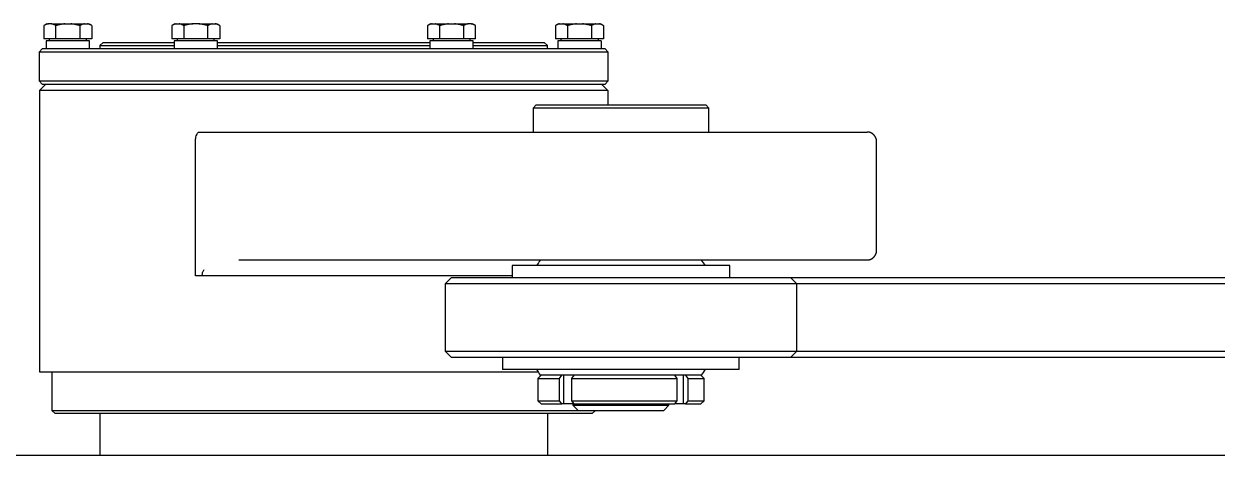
# Model space of a CAD drawing. Extents: x 53504 to 217282, y 25397 to 142583.
# Drawn here: x 140477.5 to 140850.7, y 133295.9 to 133430.7 of the extents above; entities that cross this region are included whole.
import ezdxf

# ---------------------------------------------------------------- set-up
doc = ezdxf.new("R2010")
doc.units = 0
doc.header["$LTSCALE"] = 250
doc.layers.get('0').update_dxf_attribs({"linetype": 'CONTINUOUS'})
doc.layers.add('A0CO1', color=1, linetype='CONTINUOUS')

# ---------------------------------------------------------------- blocks, each defined once
blk = doc.blocks.new('ROR')
at = {"color": 0, "linetype": 'ByBlock'}
for p, q in [((-590.56505, 1884.8), (-591.50566, 1884.257)), ((-590.56505, 1884.8), (-590.08998, 1884.8)), ((-589.16845, 1884.8), (-590.08998, 1884.8)), ((-589.16845, 1884.8), (-584.92156, 1884.8)), ((-584.92156, 1884.8), (-583.07853, 1884.8)), ((-583.07853, 1884.8), (-578.83164, 1884.8)), ((-578.83164, 1884.8), (-577.91012, 1884.8)), ((-577.91012, 1884.8), (-577.43505, 1884.8)), ((-576.49391, 1884.2567), (-577.43505, 1884.8)), ((-550.56505, 1884.8), (-551.50553, 1884.2571)), ((-550.56505, 1884.8), (-550.08999, 1884.8)), ((-550.08999, 1884.8), (-549.16843, 1884.8)), ((-549.16843, 1884.8), (-544.92158, 1884.8)), ((-543.07852, 1884.8), (-544.92158, 1884.8)), ((-543.07852, 1884.8), (-538.83164, 1884.8)), ((-538.83164, 1884.8), (-537.91012, 1884.8)), ((-537.91012, 1884.8), (-537.43505, 1884.8)), ((-536.4946, 1884.2571), (-537.43505, 1884.8)), ((-470.565, 1884.8), (-471.5061, 1884.2567)), ((-470.565, 1884.8), (-470.09, 1884.8)), ((-470.09, 1884.8), (-469.1684, 1884.8)), ((-469.1684, 1884.8), (-464.9216, 1884.8)), ((-464.9216, 1884.8), (-463.0785, 1884.8)), ((-463.0785, 1884.8), (-458.8316, 1884.8)), ((-457.9101, 1884.8), (-458.8316, 1884.8)), ((-457.9101, 1884.8), (-457.435, 1884.8)), ((-456.4943, 1884.2569), (-457.435, 1884.8)), ((-430.565, 1884.8), (-431.5059, 1884.2568)), ((-430.565, 1884.8), (-430.09, 1884.8)), ((-430.09, 1884.8), (-429.1684, 1884.8)), ((-429.1684, 1884.8), (-424.9216, 1884.8)), ((-424.9216, 1884.8), (-423.0785, 1884.8)), ((-423.0785, 1884.8), (-418.8317, 1884.8)), ((-418.8317, 1884.8), (-417.9101, 1884.8)), ((-417.9101, 1884.8), (-417.435, 1884.8)), ((-416.4942, 1884.2568), (-417.435, 1884.8)), ((-591.5056, 1884.257), (-591.5056, 1880.1)), ((-587.75282, 1880.1), (-587.75282, 1884.257)), ((-580.24727, 1884.257), (-580.24727, 1880.1)), ((-576.49449, 1884.257), (-576.49449, 1880.1)), ((-551.5056, 1884.257), (-551.5056, 1880.1)), ((-547.75282, 1884.257), (-547.75282, 1880.1)), ((-540.24727, 1880.1), (-540.24727, 1884.257)), ((-536.49449, 1884.257), (-536.49449, 1880.1)), ((-471.5056, 1884.257), (-471.5056, 1880.1)), ((-467.7528, 1884.257), (-467.7528, 1880.1)), ((-460.2473, 1884.257), (-460.2473, 1880.1)), ((-456.4945, 1880.1), (-456.4945, 1884.257)), ((-431.5056, 1884.257), (-431.5056, 1880.1)), ((-427.7528, 1884.257), (-427.7528, 1880.1)), ((-420.2473, 1884.257), (-420.2473, 1880.1)), ((-416.4945, 1884.257), (-416.4945, 1880.1)), ((-587.75282, 1880.1), (-591.5056, 1880.1)), ((-590.75005, 1879.5), (-590.75005, 1877)), ((-577.25005, 1879.5), (-590.75005, 1879.5)), ((-589.80005, 1880.1), (-589.80005, 1879.5)), ((-580.24727, 1880.1), (-587.75282, 1880.1)), ((-576.49449, 1880.1), (-580.24727, 1880.1)), ((-578.20005, 1879.5), (-578.20005, 1880.1)), ((-577.25005, 1877), (-577.25005, 1879.5)), ((-573.00005, 1879), (-574.00005, 1878)), ((-574.00005, 1878.0001), (-574.00005, 1877)), ((-574.00005, 1878), (-550.75005, 1878)), ((-573.00005, 1879), (-550.75005, 1879)), ((-547.75282, 1880.1), (-551.5056, 1880.1)), ((-550.75005, 1879.5), (-550.75005, 1877)), ((-547.37504, 1879.5), (-550.75005, 1879.5)), ((-549.80005, 1880.1), (-549.80005, 1879.5)), ((-540.24727, 1880.1), (-547.75282, 1880.1)), ((-537.25005, 1879.5), (-547.37504, 1879.5)), ((-536.49449, 1880.1), (-540.24727, 1880.1)), ((-538.20005, 1879.5), (-538.20005, 1880.1)), ((-537.25005, 1877), (-537.25005, 1879.5)), ((-537.25005, 1879), (-470.7495, 1879)), ((-537.25005, 1878), (-470.75, 1878)), ((-467.7528, 1880.1), (-471.5056, 1880.1)), ((-470.75, 1879.5), (-470.75, 1877)), ((-460.625, 1879.5), (-470.75, 1879.5)), ((-469.8, 1880.1), (-469.8, 1879.5)), ((-460.2473, 1880.1), (-467.7528, 1880.1)), ((-457.25, 1879.5), (-460.625, 1879.5)), ((-456.4945, 1880.1), (-460.2473, 1880.1)), ((-458.2, 1879.5), (-458.2, 1880.1)), ((-457.25, 1877), (-457.25, 1879.5)), ((-457.25, 1879), (-435, 1879)), ((-457.25, 1878), (-434, 1878)), ((-435, 1879), (-434, 1878)), ((-434, 1877), (-434, 1878.0001)), ((-427.7528, 1880.1), (-431.5056, 1880.1)), ((-430.75, 1879.5), (-430.75, 1877)), ((-417.25, 1879.5), (-430.75, 1879.5)), ((-429.8, 1880.1), (-429.8, 1879.5)), ((-420.2473, 1880.1), (-427.7528, 1880.1)), ((-416.4945, 1880.1), (-420.2473, 1880.1)), ((-418.2, 1880.1), (-418.2, 1879.5)), ((-417.25, 1879.5), (-417.25, 1877)), ((-592.00005, 1877), (-593.00005, 1876)), ((-593.00005, 1876.0004), (-593.00005, 1866.9999)), ((-415, 1876), (-593.00005, 1876)), ((-416, 1877), (-592.00005, 1877)), ((-415, 1876), (-416, 1877)), ((-415, 1866.9999), (-415, 1876.0004)), ((-593.00005, 1867), (-592.00005, 1866)), ((-593.00005, 1867), (-415, 1867)), ((-590.90005, 1866), (-592.90005, 1864)), ((-592.00005, 1866), (-416, 1866)), ((-415.1, 1864), (-417.1, 1866)), ((-415, 1867), (-416, 1866)), ((-592.90005, 1864.0005), (-592.90005, 1776)), ((-415.1, 1864), (-592.90005, 1864)), ((-415.1, 1864.0005), (-415.1, 1859.5)), ((-437.5227, 1859.5), (-438.5227, 1858.5)), ((-438.5227, 1858.5004), (-438.5227, 1850.9996)), ((-383.5228, 1858.5), (-438.5227, 1858.5)), ((-437.5227, 1859.5), (-384.5228, 1859.5)), ((-383.5228, 1858.5), (-384.5228, 1859.5)), ((-383.5228, 1850.9996), (-383.5228, 1858.5004)), ((-544.09568, 1806), (-544.09568, 1848)), ((-542.85525, 1851), (-446.9759, 1851)), ((-446.9759, 1851), (-367.4608, 1851)), ((-367.4608, 1851), (-334.0655, 1851)), ((-331.0655, 1814), (-331.0655, 1848.0002)), ((-530.5171, 1811), (-446.9759, 1811)), ((-446.9759, 1811), (-367.4608, 1811)), ((-367.4608, 1811), (-334.0655, 1811)), ((-541.95553, 1806), (-541.95553, 1806.3344)), ((-445.0227, 1809.25), (-445.0227, 1805.5)), ((-433.7732, 1809.25), (-445.0227, 1809.25)), ((-377.0227, 1809.25), (-433.7732, 1809.25)), ((-377.0227, 1805.5005), (-377.0227, 1809.25)), ((-541.95553, 1806), (-544.09568, 1806)), ((-445.0231, 1806), (-541.95553, 1806)), ((-464.0227, 1805.5), (-466.0227, 1803.5)), ((-466.0227, 1803.5001), (-466.0227, 1782.4998)), ((-356.0227, 1803.5), (-466.0227, 1803.5)), ((-464.0227, 1805.5), (-358.0227, 1805.5)), ((-358.0227, 1805.5), (-342.3669, 1805.5)), ((-356.0227, 1803.5), (-358.0227, 1805.5)), ((-356.0227, 1782.4998), (-356.0227, 1803.5001)), ((-340.8806, 1803.5), (-356.0223, 1803.5)), ((-342.3669, 1805.5), (-187.9497, 1805.5)), ((-186.4634, 1803.5), (-340.8806, 1803.5)), ((-466.0227, 1782.5), (-356.0227, 1782.5)), ((-466.0227, 1782.5), (-464.0227, 1780.5)), ((-358.0227, 1780.5), (-464.0227, 1780.5)), ((-448.0227, 1780.5), (-448.0227, 1776.75)), ((-374.0227, 1776.75), (-374.0227, 1780.5)), ((-358.0227, 1780.5), (-356.0227, 1782.5)), ((-342.3669, 1780.5), (-358.0227, 1780.5)), ((-356.0223, 1782.5), (-340.8806, 1782.5)), ((-187.9497, 1780.5), (-342.3669, 1780.5)), ((-340.8806, 1782.5), (-186.4634, 1782.5)), ((-435.7806, 1776.75), (-448.0227, 1776.75)), ((-374.0227, 1776.75), (-435.7806, 1776.75)), ((-592.90005, 1776), (-436.9457, 1776)), ((-589.00005, 1776.0005), (-589.00005, 1763.9995)), ((-436.0227, 1775), (-437.0227, 1774)), ((-437.0227, 1774), (-437.0227, 1767)), ((-437.0227, 1774), (-430.1974, 1774)), ((-427.9108, 1775), (-436.2616, 1775)), ((-430.1974, 1774), (-429.525, 1775)), ((-430.1974, 1767), (-430.1974, 1774)), ((-428.9397, 1766), (-428.9397, 1775)), ((-385.7839, 1775), (-427.9108, 1775)), ((-425.8093, 1775), (-426.4817, 1774)), ((-426.4817, 1774), (-426.4817, 1767)), ((-426.4817, 1774), (-393.4633, 1774)), ((-393.4633, 1774), (-394.2101, 1775)), ((-393.4633, 1767), (-393.4633, 1774)), ((-391.5144, 1775), (-391.5144, 1766)), ((-390.8644, 1775), (-390.1177, 1774)), ((-390.1177, 1774), (-390.1177, 1767)), ((-390.1171, 1774), (-385.0227, 1774)), ((-385.0227, 1774), (-386.0227, 1775)), ((-385.0227, 1767), (-385.0227, 1774)), ((-437.0227, 1767), (-436.0227, 1766)), ((-437.0227, 1767), (-430.1974, 1767)), ((-436.0227, 1766), (-429.525, 1766)), ((-429.525, 1766), (-430.1974, 1767)), ((-428.9397, 1766), (-429.525, 1766)), ((-425.8098, 1766), (-428.9397, 1766)), ((-426.4817, 1767), (-425.8093, 1766)), ((-426.4817, 1767), (-393.4633, 1767)), ((-426.0227, 1766.0002), (-426.0227, 1765.6)), ((-426.0227, 1765.6), (-424.4227, 1764)), ((-426.0227, 1765.6), (-396.0228, 1765.6)), ((-425.8093, 1766), (-394.2101, 1766)), ((-397.6228, 1764), (-396.0228, 1765.6)), ((-396.0227, 1765.6), (-396.0227, 1766.0002)), ((-394.2101, 1766), (-393.4633, 1767)), ((-391.5144, 1766), (-394.21, 1766)), ((-390.8644, 1766), (-391.5144, 1766)), ((-390.1177, 1767), (-390.8644, 1766)), ((-390.8644, 1766), (-386.0227, 1766)), ((-390.1171, 1767), (-385.0227, 1767)), ((-386.0227, 1766), (-385.0227, 1767)), ((-589.00005, 1764), (-424.4224, 1764)), ((-589.00005, 1764), (-588.00005, 1763)), ((-420, 1763), (-588.00005, 1763)), ((-574.00005, 1763), (-574.00005, 1750)), ((-434, 1763), (-434, 1749.9999)), ((-424.4227, 1764), (-397.6228, 1764)), ((-419, 1764), (-420, 1763)), ((-707.70503, 1750), (-539.04973, 1750)), ((-539.04973, 1750), (71.2505, 1750))]:
    blk.add_line(p, q, dxfattribs=at)
for points in [[(-590.09051, 1884.8006), (-590.13971, 1884.7921, 0.003943335), (-590.18866, 1884.7829, 0.004002711), (-590.23733, 1884.7729, 0.003980977), (-590.28577, 1884.7622, 0.003861281), (-590.33398, 1884.7508, 0.003775859), (-590.38198, 1884.7386, 0.003701802), (-590.42979, 1884.7257, 0.003630909), (-590.47742, 1884.7122, 0.003544798), (-590.52489, 1884.6979, 0.003469559), (-590.5722, 1884.683, 0.003387978), (-590.61938, 1884.6674, 0.00331336), (-590.66644, 1884.6512, 0.003230623), (-590.71339, 1884.6344, 0.003159259), (-590.76024, 1884.6169, 0.003084932), (-590.80701, 1884.5988, 0.003006272), (-590.8537, 1884.58, 0.002913582), (-590.9003, 1884.5607, 0.002866365), (-590.9469, 1884.5408, 0.002843285), (-590.99353, 1884.5202, 0.002701144), (-591.03994, 1884.4991, 0.002470066), (-591.08605, 1884.4776, 0.00264226), (-591.1329, 1884.4551, 0.003033121), (-591.18084, 1884.4314, 0.002270918), (-591.22585, 1884.4089, 0.0008324), (-591.26654, 1884.3882, 0.003044812), (-591.31888, 1884.3603, 0.004980209), (-591.39963, 1884.3158, 0.002378631), (-591.50544, 1884.2566, 0.001257159)], [(-587.75285, 1884.2566), (-587.79958, 1884.2834, 0.002088482), (-587.84626, 1884.3096, 0.002098244), (-587.89288, 1884.3352, 0.002137833), (-587.93946, 1884.3603, 0.002208567), (-587.986, 1884.3849, 0.002269922), (-588.03252, 1884.4089, 0.002329107), (-588.07902, 1884.4323, 0.002388269), (-588.12551, 1884.4551, 0.002454046), (-588.17201, 1884.4774, 0.002517249), (-588.21851, 1884.4991, 0.002585728), (-588.26505, 1884.5202, 0.002650345), (-588.31161, 1884.5408, 0.002719849), (-588.35821, 1884.5607, 0.002789861), (-588.40487, 1884.58, 0.002869949), (-588.4516, 1884.5988, 0.002931337), (-588.4984, 1884.6169, 0.002986418), (-588.54526, 1884.6344, 0.003087994), (-588.59227, 1884.6512, 0.003240647), (-588.63948, 1884.6675, 0.00320965), (-588.6866, 1884.683, 0.00304509), (-588.73357, 1884.6978, 0.003473122), (-588.78148, 1884.7122, 0.00430699), (-588.83072, 1884.726, 0.003270308), (-588.87703, 1884.7386, 0.000973924), (-588.91897, 1884.7497, 0.00487593), (-588.97336, 1884.7622, 0.008740914), (-589.05783, 1884.7794, 0.004273725), (-589.16888, 1884.8006, 0.002238723)], [(-584.92188, 1884.8006), (-585.02034, 1884.7921, 0.002014175), (-585.11828, 1884.7829, 0.002053143), (-585.21569, 1884.7729, 0.002051875), (-585.31261, 1884.7622, 0.001999978), (-585.40907, 1884.7508, 0.001966212), (-585.50513, 1884.7386, 0.001938026), (-585.60079, 1884.7257, 0.001912017), (-585.6961, 1884.7122, 0.001877506), (-585.79107, 1884.6979, 0.001849091), (-585.88575, 1884.683, 0.001816684), (-585.98016, 1884.6674, 0.001788273), (-586.07431, 1884.6512, 0.001754754), (-586.16824, 1884.6344, 0.001727585), (-586.26199, 1884.6169, 0.001698044), (-586.35556, 1884.5988, 0.001666216), (-586.44897, 1884.58, 0.001625632), (-586.54221, 1884.5607, 0.001610477), (-586.63544, 1884.5408, 0.001608459), (-586.72873, 1884.5202, 0.001539017), (-586.82158, 1884.4991, 0.00141657), (-586.91383, 1884.4776, 0.001525565), (-587.00756, 1884.4551, 0.001764564), (-587.10348, 1884.4314, 0.001331693), (-587.19352, 1884.4089, 0.000490215), (-587.27492, 1884.3882, 0.001800191), (-587.37963, 1884.3603, 0.002982936), (-587.54116, 1884.3158, 0.001441139), (-587.75285, 1884.2566, 0.00076573)], [(-580.24765, 1884.2566), (-580.34109, 1884.2834, 0.001281034), (-580.43443, 1884.3096, 0.001278719), (-580.52765, 1884.3352, 0.001294158), (-580.62078, 1884.3603, 0.001328328), (-580.71384, 1884.3849, 0.001355923), (-580.80685, 1884.4089, 0.001382105), (-580.89983, 1884.4323, 0.001407435), (-580.99279, 1884.4551, 0.001436567), (-581.08575, 1884.4774, 0.001463304), (-581.17874, 1884.4991, 0.001493031), (-581.27177, 1884.5202, 0.00151964), (-581.36486, 1884.5408, 0.001549021), (-581.45804, 1884.5607, 0.001577805), (-581.55133, 1884.58, 0.001612231), (-581.64475, 1884.5988, 0.00163529), (-581.73831, 1884.6169, 0.001655053), (-581.832, 1884.6344, 0.00169973), (-581.92598, 1884.6512, 0.001772031), (-582.02035, 1884.6675, 0.001743203), (-582.11456, 1884.683, 0.001643899), (-582.20846, 1884.6978, 0.001863556), (-582.30423, 1884.7122, 0.002295067), (-582.40265, 1884.726, 0.001730447), (-582.49523, 1884.7386, 0.000513613), (-582.57907, 1884.7497, 0.002563645), (-582.68779, 1884.7622, 0.004545672), (-582.85664, 1884.7794, 0.002203417), (-583.07862, 1884.8006, 0.001150111)], [(-578.83162, 1884.8006), (-578.88086, 1884.7921, 0.003940438), (-578.92985, 1884.7829, 0.003999846), (-578.97856, 1884.7729, 0.00397821), (-579.02704, 1884.7622, 0.003858674), (-579.07529, 1884.7508, 0.003773388), (-579.12333, 1884.7386, 0.003699454), (-579.17117, 1884.7257, 0.003628683), (-579.21885, 1884.7122, 0.003542697), (-579.26635, 1884.6979, 0.003467577), (-579.31371, 1884.683, 0.003386111), (-579.36092, 1884.6674, 0.003311605), (-579.40802, 1884.6512, 0.003228976), (-579.455, 1884.6344, 0.003157715), (-579.50189, 1884.6169, 0.003083486), (-579.5487, 1884.5988, 0.003004924), (-579.59542, 1884.58, 0.002912332), (-579.64206, 1884.5607, 0.002865193), (-579.68869, 1884.5408, 0.002842176), (-579.73536, 1884.5202, 0.002700144), (-579.7818, 1884.4991, 0.002469195), (-579.82795, 1884.4776, 0.002641376), (-579.87483, 1884.4551, 0.003032166), (-579.92281, 1884.4314, 0.002270249), (-579.96786, 1884.4089, 0.000832164), (-580.00857, 1884.3882, 0.003043978), (-580.06095, 1884.3603, 0.004979004), (-580.14176, 1884.3158, 0.002378122), (-580.24765, 1884.2566, 0.001256906)], [(-576.49395, 1884.2566), (-576.54072, 1884.2834, 0.002083102), (-576.58743, 1884.3096, 0.002092952), (-576.63408, 1884.3352, 0.002132563), (-576.68069, 1884.3603, 0.00220325), (-576.72725, 1884.3849, 0.002264599), (-576.7738, 1884.4089, 0.00232379), (-576.82032, 1884.4323, 0.002382978), (-576.86683, 1884.4551, 0.002448773), (-576.91334, 1884.4774, 0.002512023), (-576.95987, 1884.4991, 0.002580548), (-577.00641, 1884.5202, 0.002645243), (-577.05298, 1884.5408, 0.002714825), (-577.09959, 1884.5607, 0.002784943), (-577.14626, 1884.58, 0.00286513), (-577.193, 1884.5988, 0.002926682), (-577.23979, 1884.6169, 0.002981943), (-577.28665, 1884.6344, 0.003083664), (-577.33366, 1884.6512, 0.00323642), (-577.38085, 1884.6675, 0.003205802), (-577.42797, 1884.683, 0.003041738), (-577.47493, 1884.6978, 0.003469661), (-577.52282, 1884.7122, 0.004303234), (-577.57204, 1884.726, 0.003267896), (-577.61833, 1884.7386, 0.000973271), (-577.66025, 1884.7497, 0.004872972), (-577.7146, 1884.7622, 0.008737781), (-577.79902, 1884.7794, 0.004273146), (-577.90999, 1884.8006, 0.002238648)], [(-550.09033, 1884.8006), (-550.13955, 1884.7921, 0.00394314), (-550.1885, 1884.7829, 0.004002683), (-550.23719, 1884.7729, 0.003981128), (-550.28563, 1884.7622, 0.003861591), (-550.33385, 1884.7508, 0.003776324), (-550.38186, 1884.7386, 0.003702406), (-550.42968, 1884.7257, 0.00363165), (-550.47732, 1884.7122, 0.003545657), (-550.52479, 1884.6979, 0.003470535), (-550.57211, 1884.683, 0.003389052), (-550.61929, 1884.6674, 0.003314533), (-550.66635, 1884.6512, 0.003231876), (-550.7133, 1884.6344, 0.003160593), (-550.76016, 1884.6169, 0.003086333), (-550.80693, 1884.5988, 0.003007734), (-550.85361, 1884.58, 0.002915085), (-550.90021, 1884.5607, 0.00286793), (-550.94681, 1884.5408, 0.002844918), (-550.99343, 1884.5202, 0.002702772), (-551.03984, 1884.4991, 0.002471617), (-551.08595, 1884.4776, 0.002643984), (-551.13279, 1884.4551, 0.003035183), (-551.18073, 1884.4314, 0.002272523), (-551.22573, 1884.4089, 0.000833), (-551.26641, 1884.3882, 0.003047047), (-551.31874, 1884.3603, 0.004984067), (-551.39947, 1884.3158, 0.002380555), (-551.50526, 1884.2566, 0.001258195)], [(-547.75267, 1884.2566), (-547.79941, 1884.2834, 0.002086794), (-547.8461, 1884.3096, 0.002096583), (-547.89273, 1884.3352, 0.002136178), (-547.93931, 1884.3603, 0.002206896), (-547.98586, 1884.3849, 0.002268248), (-548.03239, 1884.4089, 0.002327434), (-548.0789, 1884.4323, 0.002386603), (-548.1254, 1884.4551, 0.002452384), (-548.1719, 1884.4774, 0.0025156), (-548.21841, 1884.4991, 0.002584092), (-548.26494, 1884.5202, 0.002648732), (-548.31151, 1884.5408, 0.002718259), (-548.35812, 1884.5607, 0.002788302), (-548.40478, 1884.58, 0.002868419), (-548.45151, 1884.5988, 0.002929856), (-548.4983, 1884.6169, 0.002984992), (-548.54517, 1884.6344, 0.00308661), (-548.59218, 1884.6512, 0.003239293), (-548.63938, 1884.6675, 0.003208413), (-548.6865, 1884.683, 0.003044009), (-548.73347, 1884.6978, 0.003472), (-548.78137, 1884.7122, 0.004305763), (-548.8306, 1884.726, 0.003269513), (-548.87691, 1884.7386, 0.000973709), (-548.91884, 1884.7497, 0.004874939), (-548.97322, 1884.7622, 0.008739809), (-549.05768, 1884.7794, 0.004273481), (-549.1687, 1884.8006, 0.002238666)], [(-544.9217, 1884.8006), (-545.02017, 1884.7921, 0.002014106), (-545.11813, 1884.7829, 0.002053116), (-545.21554, 1884.7729, 0.002051894), (-545.31247, 1884.7622, 0.002000039), (-545.40895, 1884.7508, 0.001966315), (-545.50501, 1884.7386, 0.001938168), (-545.60068, 1884.7257, 0.001912197), (-545.696, 1884.7122, 0.00187772), (-545.79098, 1884.6979, 0.00184934), (-545.88566, 1884.683, 0.001816964), (-545.98007, 1884.6674, 0.001788584), (-546.07423, 1884.6512, 0.001755091), (-546.16816, 1884.6344, 0.00172795), (-546.2619, 1884.6169, 0.001698433), (-546.35548, 1884.5988, 0.001666628), (-546.44888, 1884.58, 0.001626062), (-546.54212, 1884.5607, 0.001610931), (-546.63535, 1884.5408, 0.001608939), (-546.72864, 1884.5202, 0.001539503), (-546.82148, 1884.4991, 0.001417039), (-546.91373, 1884.4776, 0.001526093), (-547.00745, 1884.4551, 0.001765205), (-547.10336, 1884.4314, 0.001332199), (-547.1934, 1884.4089, 0.000490406), (-547.27479, 1884.3882, 0.001800907), (-547.37949, 1884.3603, 0.002984203), (-547.541, 1884.3158, 0.001441785), (-547.75267, 1884.2566, 0.000766081)], [(-540.24747, 1884.2566), (-540.34092, 1884.2834, 0.001280468), (-540.43427, 1884.3096, 0.001278169), (-540.5275, 1884.3352, 0.001293617), (-540.62064, 1884.3603, 0.001327788), (-540.71371, 1884.3849, 0.001355388), (-540.80673, 1884.4089, 0.001381577), (-540.89971, 1884.4323, 0.001406916), (-540.99267, 1884.4551, 0.001436055), (-541.08564, 1884.4774, 0.001462803), (-541.17863, 1884.4991, 0.001492539), (-541.27167, 1884.5202, 0.001519161), (-541.36476, 1884.5408, 0.001548555), (-541.45794, 1884.5607, 0.001577353), (-541.55123, 1884.58, 0.001611794), (-541.64466, 1884.5988, 0.001634872), (-541.73821, 1884.6169, 0.001654654), (-541.8319, 1884.6344, 0.001699349), (-541.92589, 1884.6512, 0.001771662), (-542.02025, 1884.6675, 0.001742869), (-542.11446, 1884.683, 0.001643611), (-542.20836, 1884.6978, 0.00186326), (-542.30412, 1884.7122, 0.002294748), (-542.40254, 1884.726, 0.001730243), (-542.49511, 1884.7386, 0.000513558), (-542.57895, 1884.7497, 0.002563393), (-542.68765, 1884.7622, 0.004545398), (-542.85649, 1884.7794, 0.002203359), (-543.07844, 1884.8006, 0.001150098)], [(-538.83144, 1884.8006), (-538.88069, 1884.7921, 0.003940308), (-538.92969, 1884.7829, 0.003999881), (-538.97842, 1884.7729, 0.003978418), (-539.0269, 1884.7622, 0.003859034), (-539.07516, 1884.7508, 0.003773897), (-539.12321, 1884.7386, 0.003700097), (-539.17106, 1884.7257, 0.003629457), (-539.21874, 1884.7122, 0.003543584), (-539.26625, 1884.6979, 0.003468575), (-539.31361, 1884.683, 0.003387203), (-539.36083, 1884.6674, 0.00331279), (-539.40793, 1884.6512, 0.003230238), (-539.45491, 1884.6344, 0.003159054), (-539.5018, 1884.6169, 0.003084888), (-539.54861, 1884.5988, 0.003006384), (-539.59533, 1884.58, 0.00291383), (-539.64197, 1884.5607, 0.00286675), (-539.6886, 1884.5408, 0.002843798), (-539.73526, 1884.5202, 0.002701758), (-539.7817, 1884.4991, 0.002470731), (-539.82784, 1884.4776, 0.002643082), (-539.87472, 1884.4551, 0.003034203), (-539.92269, 1884.4314, 0.002271834), (-539.96773, 1884.4089, 0.000832756), (-540.00844, 1884.3882, 0.003046182), (-540.06081, 1884.3603, 0.004982804), (-540.1416, 1884.3158, 0.002380014), (-540.24747, 1884.2566, 0.001257924)], [(-536.49487, 1884.2566), (-536.54158, 1884.2834, 0.002087071), (-536.58824, 1884.3096, 0.002096898), (-536.63483, 1884.3352, 0.002136536), (-536.68139, 1884.3603, 0.002207306), (-536.7279, 1884.3849, 0.002268712), (-536.7744, 1884.4089, 0.002327953), (-536.82087, 1884.4323, 0.002387183), (-536.86734, 1884.4551, 0.002453027), (-536.9138, 1884.4774, 0.002516312), (-536.96028, 1884.4991, 0.002584876), (-537.00678, 1884.5202, 0.002649592), (-537.05331, 1884.5408, 0.002719198), (-537.09988, 1884.5607, 0.002789327), (-537.14651, 1884.58, 0.002869536), (-537.1932, 1884.5988, 0.002931065), (-537.23996, 1884.6169, 0.00298629), (-537.28679, 1884.6344, 0.003088025), (-537.33376, 1884.6512, 0.003240853), (-537.38093, 1884.6675, 0.003210037), (-537.42801, 1884.683, 0.003045617), (-537.47494, 1884.6978, 0.003473916), (-537.52281, 1884.7122, 0.004308256), (-537.57199, 1884.726, 0.003271498), (-537.61826, 1884.7386, 0.000974311), (-537.66016, 1884.7497, 0.004878032), (-537.71449, 1884.7622, 0.00874578), (-537.79888, 1884.7794, 0.004276575), (-537.9098, 1884.8006, 0.002240327)], [(-470.09, 1884.8006), (-470.1392, 1884.7921, 0.003940355), (-470.1882, 1884.7829, 0.003999752), (-470.2369, 1884.7729, 0.003978107), (-470.2854, 1884.7622, 0.003858567), (-470.3336, 1884.7508, 0.003773277), (-470.3817, 1884.7386, 0.003699339), (-470.4295, 1884.7257, 0.003628564), (-470.4772, 1884.7122, 0.003542575), (-470.5247, 1884.6979, 0.003467452), (-470.5721, 1884.683, 0.003385984), (-470.6193, 1884.6674, 0.003311476), (-470.6664, 1884.6512, 0.003228847), (-470.7133, 1884.6344, 0.003157584), (-470.7602, 1884.6169, 0.003083354), (-470.807, 1884.5988, 0.003004792), (-470.8538, 1884.58, 0.002912201), (-470.9004, 1884.5607, 0.002865061), (-470.947, 1884.5408, 0.002842043), (-470.9937, 1884.5202, 0.002700015), (-471.0402, 1884.4991, 0.002469075), (-471.0863, 1884.4776, 0.002641245), (-471.1332, 1884.4551, 0.003032014), (-471.1812, 1884.4314, 0.002270133), (-471.2262, 1884.4089, 0.00083212), (-471.2669, 1884.3882, 0.00304382), (-471.3193, 1884.3603, 0.004978741), (-471.4001, 1884.3158, 0.002377993), (-471.506, 1884.2566, 0.001256837)], [(-467.7523, 1884.2566), (-467.7991, 1884.2834, 0.002083352), (-467.8458, 1884.3096, 0.002093198), (-467.8924, 1884.3352, 0.002132806), (-467.939, 1884.3603, 0.002203493), (-467.9856, 1884.3849, 0.002264841), (-468.0321, 1884.4089, 0.00232403), (-468.0787, 1884.4323, 0.002383214), (-468.1252, 1884.4551, 0.002449007), (-468.1717, 1884.4774, 0.002512252), (-468.2182, 1884.4991, 0.002580772), (-468.2647, 1884.5202, 0.002645461), (-468.3113, 1884.5408, 0.002715037), (-468.3579, 1884.5607, 0.002785147), (-468.4046, 1884.58, 0.002865326), (-468.4513, 1884.5988, 0.002926867), (-468.4981, 1884.6169, 0.002982117), (-468.545, 1884.6344, 0.003083827), (-468.592, 1884.6512, 0.003236573), (-468.6392, 1884.6675, 0.003205935), (-468.6863, 1884.683, 0.003041848), (-468.7333, 1884.6978, 0.003469766), (-468.7812, 1884.7122, 0.004303334), (-468.8304, 1884.726, 0.00326795), (-468.8767, 1884.7386, 0.000973286), (-468.9186, 1884.7497, 0.004873015), (-468.9729, 1884.7622, 0.008737742), (-469.0574, 1884.7794, 0.004273078), (-469.1683, 1884.8006, 0.002238601)], [(-464.9213, 1884.8006), (-465.0198, 1884.7921, 0.002013984), (-465.1178, 1884.7829, 0.002053077), (-465.2153, 1884.7729, 0.002051945), (-465.3122, 1884.7622, 0.002000172), (-465.4087, 1884.7508, 0.001966529), (-465.5048, 1884.7386, 0.001938456), (-465.6005, 1884.7257, 0.00191256), (-465.6958, 1884.7122, 0.00187815), (-465.7908, 1884.6979, 0.001849837), (-465.8855, 1884.683, 0.001817519), (-465.9799, 1884.6674, 0.001789199), (-466.074, 1884.6512, 0.001755758), (-466.168, 1884.6344, 0.00172867), (-466.2617, 1884.6169, 0.0016992), (-466.3553, 1884.5988, 0.00166744), (-466.4487, 1884.58, 0.001626908), (-466.5419, 1884.5607, 0.001611824), (-466.6352, 1884.5408, 0.001609883), (-466.7284, 1884.5202, 0.001540456), (-466.8213, 1884.4991, 0.001417958), (-466.9135, 1884.4776, 0.001527129), (-467.0072, 1884.4551, 0.001766461), (-467.1031, 1884.4314, 0.001333192), (-467.1931, 1884.4089, 0.00049078), (-467.2745, 1884.3882, 0.001802311), (-467.3792, 1884.3603, 0.002986686), (-467.5407, 1884.3158, 0.00144305), (-467.7523, 1884.2566, 0.000766769)], [(-460.2471, 1884.2566), (-460.3406, 1884.2834, 0.001279331), (-460.4339, 1884.3096, 0.001277064), (-460.5272, 1884.3352, 0.001292529), (-460.6204, 1884.3603, 0.001326703), (-460.7134, 1884.3849, 0.001354314), (-460.8065, 1884.4089, 0.001380517), (-460.8995, 1884.4323, 0.001405874), (-460.9924, 1884.4551, 0.001435028), (-461.0854, 1884.4774, 0.001461798), (-461.1784, 1884.4991, 0.001491555), (-461.2715, 1884.5202, 0.001518203), (-461.3646, 1884.5408, 0.001547622), (-461.4578, 1884.5607, 0.001576451), (-461.551, 1884.58, 0.00161092), (-461.6445, 1884.5988, 0.001634037), (-461.738, 1884.6169, 0.001653861), (-461.8317, 1884.6344, 0.00169859), (-461.9257, 1884.6512, 0.001770929), (-462.0201, 1884.6675, 0.001742209), (-462.1143, 1884.683, 0.001643042), (-462.2081, 1884.6978, 0.001862677), (-462.3039, 1884.7122, 0.002294121), (-462.4023, 1884.726, 0.001729845), (-462.4949, 1884.7386, 0.000513452), (-462.5787, 1884.7497, 0.002562908), (-462.6874, 1884.7622, 0.004544887), (-462.8562, 1884.7794, 0.002203262), (-463.0781, 1884.8006, 0.001150083)], [(-458.8322, 1884.8006), (-458.8814, 1884.7921, 0.003943329), (-458.9303, 1884.7829, 0.004002712), (-458.979, 1884.7729, 0.003980985), (-459.0274, 1884.7622, 0.003861295), (-459.0756, 1884.7508, 0.00377588), (-459.1236, 1884.7386, 0.003701828), (-459.1715, 1884.7257, 0.003630941), (-459.2191, 1884.7122, 0.003544834), (-459.2666, 1884.6979, 0.003469601), (-459.3139, 1884.683, 0.003388023), (-459.3611, 1884.6674, 0.003313409), (-459.4081, 1884.6512, 0.003230675), (-459.4551, 1884.6344, 0.003159314), (-459.5019, 1884.6169, 0.00308499), (-459.5487, 1884.5988, 0.003006332), (-459.5954, 1884.58, 0.002913643), (-459.642, 1884.5607, 0.002866429), (-459.6886, 1884.5408, 0.002843352), (-459.7352, 1884.5202, 0.002701211), (-459.7816, 1884.4991, 0.00247013), (-459.8277, 1884.4776, 0.002642331), (-459.8746, 1884.4551, 0.003033206), (-459.9225, 1884.4314, 0.002270983), (-459.9675, 1884.4089, 0.000832424), (-460.0082, 1884.3882, 0.003044903), (-460.0605, 1884.3603, 0.004980366), (-460.1413, 1884.3158, 0.00237871), (-460.2471, 1884.2566, 0.001257202)], [(-456.4945, 1884.2566), (-456.5412, 1884.2834, 0.00208841), (-456.5879, 1884.3096, 0.002098174), (-456.6345, 1884.3352, 0.002137762), (-456.6811, 1884.3603, 0.002208496), (-456.7277, 1884.3849, 0.002269851), (-456.7742, 1884.4089, 0.002329036), (-456.8207, 1884.4323, 0.002388199), (-456.8672, 1884.4551, 0.002453975), (-456.9137, 1884.4774, 0.002517179), (-456.9602, 1884.4991, 0.002585659), (-457.0067, 1884.5202, 0.002650277), (-457.0533, 1884.5408, 0.002719782), (-457.0999, 1884.5607, 0.002789796), (-457.1465, 1884.58, 0.002869884), (-457.1933, 1884.5988, 0.002931275), (-457.2401, 1884.6169, 0.002986358), (-457.2869, 1884.6344, 0.003087936), (-457.3339, 1884.6512, 0.00324059), (-457.3811, 1884.6675, 0.003209599), (-457.4283, 1884.683, 0.003045045), (-457.4752, 1884.6978, 0.003473076), (-457.5231, 1884.7122, 0.00430694), (-457.5724, 1884.726, 0.003270276), (-457.6187, 1884.7386, 0.000973915), (-457.6606, 1884.7497, 0.00487589), (-457.715, 1884.7622, 0.008740872), (-457.7995, 1884.7794, 0.004273717), (-457.9105, 1884.8006, 0.002238722)], [(-430.0898, 1884.8006), (-430.139, 1884.7921, 0.003940258), (-430.188, 1884.7829, 0.003999816), (-430.2368, 1884.7729, 0.00397834), (-430.2852, 1884.7622, 0.003858947), (-430.3335, 1884.7508, 0.0037738), (-430.3816, 1884.7386, 0.003699991), (-430.4294, 1884.7257, 0.003629343), (-430.4771, 1884.7122, 0.003543463), (-430.5246, 1884.6979, 0.003468447), (-430.572, 1884.683, 0.00338707), (-430.6192, 1884.6674, 0.003312652), (-430.6663, 1884.6512, 0.003230096), (-430.7133, 1884.6344, 0.003158907), (-430.7601, 1884.6169, 0.003084738), (-430.807, 1884.5988, 0.003006232), (-430.8537, 1884.58, 0.002913677), (-430.9003, 1884.5607, 0.002866593), (-430.9469, 1884.5408, 0.002843637), (-430.9936, 1884.5202, 0.002701601), (-431.04, 1884.4991, 0.002470583), (-431.0862, 1884.4776, 0.00264292), (-431.1331, 1884.4551, 0.003034012), (-431.181, 1884.4314, 0.002271687), (-431.2261, 1884.4089, 0.000832701), (-431.2668, 1884.3882, 0.00304598), (-431.3192, 1884.3603, 0.00498246), (-431.3999, 1884.3158, 0.002379845), (-431.5058, 1884.2566, 0.001257834)], [(-427.7532, 1884.2566), (-427.7999, 1884.2834, 0.00208731), (-427.8466, 1884.3096, 0.002097132), (-427.8932, 1884.3352, 0.002136769), (-427.9397, 1884.3603, 0.002207539), (-427.9862, 1884.3849, 0.002268945), (-428.0327, 1884.4089, 0.002328185), (-428.0792, 1884.4323, 0.002387411), (-428.1257, 1884.4551, 0.002453254), (-428.1721, 1884.4774, 0.002516535), (-428.2186, 1884.4991, 0.002585096), (-428.2651, 1884.5202, 0.002649807), (-428.3116, 1884.5408, 0.002719408), (-428.3582, 1884.5607, 0.002789531), (-428.4048, 1884.58, 0.002869733), (-428.4515, 1884.5988, 0.002931253), (-428.4983, 1884.6169, 0.002986468), (-428.5451, 1884.6344, 0.003088194), (-428.5921, 1884.6512, 0.003241015), (-428.6393, 1884.6675, 0.003210181), (-428.6863, 1884.683, 0.003045739), (-428.7333, 1884.6978, 0.003474037), (-428.7811, 1884.7122, 0.00430838), (-428.8303, 1884.726, 0.003271571), (-428.8766, 1884.7386, 0.000974332), (-428.9185, 1884.7497, 0.004878109), (-428.9728, 1884.7622, 0.008745812), (-429.0572, 1884.7794, 0.004276547), (-429.1682, 1884.8006, 0.002240302)], [(-424.9212, 1884.8006), (-425.0197, 1884.7921, 0.002013294), (-425.1177, 1884.7829, 0.0020523), (-425.2151, 1884.7729, 0.00205109), (-425.3121, 1884.7622, 0.001999268), (-425.4086, 1884.7508, 0.001965569), (-425.5047, 1884.7386, 0.001937444), (-425.6004, 1884.7257, 0.001911495), (-425.6958, 1884.7122, 0.001877042), (-425.7908, 1884.6979, 0.001848684), (-425.8855, 1884.683, 0.001816329), (-425.98, 1884.6674, 0.001787971), (-426.0742, 1884.6512, 0.001754499), (-426.1681, 1884.6344, 0.001727378), (-426.2619, 1884.6169, 0.001697881), (-426.3555, 1884.5988, 0.001666096), (-426.449, 1884.58, 0.001625552), (-426.5422, 1884.5607, 0.001610436), (-426.6355, 1884.5408, 0.001608454), (-426.7288, 1884.5202, 0.001539047), (-426.8217, 1884.4991, 0.001416627), (-426.914, 1884.4776, 0.001525658), (-427.0077, 1884.4551, 0.001764713), (-427.1037, 1884.4314, 0.001331836), (-427.1937, 1884.4089, 0.000490274), (-427.2752, 1884.3882, 0.001800428), (-427.3799, 1884.3603, 0.00298344), (-427.5415, 1884.3158, 0.001441429), (-427.7532, 1884.2566, 0.000765895)], [(-420.2469, 1884.2566), (-420.3404, 1884.2834, 0.001280219), (-420.4338, 1884.3096, 0.001277913), (-420.5271, 1884.3352, 0.001293349), (-420.6202, 1884.3603, 0.001327505), (-420.7133, 1884.3849, 0.00135509), (-420.8064, 1884.4089, 0.001381265), (-420.8994, 1884.4323, 0.001406589), (-420.9924, 1884.4551, 0.001435712), (-421.0854, 1884.4774, 0.001462443), (-421.1784, 1884.4991, 0.001492163), (-421.2715, 1884.5202, 0.001518767), (-421.3646, 1884.5408, 0.001548142), (-421.4578, 1884.5607, 0.001576922), (-421.5512, 1884.58, 0.001611341), (-421.6446, 1884.5988, 0.0016344), (-421.7382, 1884.6169, 0.001654165), (-421.8319, 1884.6344, 0.001698834), (-421.926, 1884.6512, 0.001771112), (-422.0204, 1884.6675, 0.001742315), (-422.1146, 1884.683, 0.001643077), (-422.2085, 1884.6978, 0.00186264), (-422.3044, 1884.7122, 0.002293964), (-422.4028, 1884.726, 0.001729636), (-422.4954, 1884.7386, 0.000513377), (-422.5793, 1884.7497, 0.002562472), (-422.688, 1884.7622, 0.004543693), (-422.857, 1884.7794, 0.002202503), (-423.079, 1884.8006, 0.001149645)], [(-418.832, 1884.8006), (-418.8812, 1884.7921, 0.003943134), (-418.9302, 1884.7829, 0.004002684), (-418.9789, 1884.7729, 0.003981137), (-419.0273, 1884.7622, 0.003861607), (-419.0755, 1884.7508, 0.003776346), (-419.1235, 1884.7386, 0.003702434), (-419.1713, 1884.7257, 0.003631683), (-419.219, 1884.7122, 0.003545696), (-419.2665, 1884.6979, 0.003470578), (-419.3138, 1884.683, 0.0033891), (-419.361, 1884.6674, 0.003314584), (-419.408, 1884.6512, 0.003231931), (-419.455, 1884.6344, 0.003160651), (-419.5018, 1884.6169, 0.003086394), (-419.5486, 1884.5988, 0.003007798), (-419.5953, 1884.58, 0.002915151), (-419.6419, 1884.5607, 0.002867998), (-419.6885, 1884.5408, 0.002844988), (-419.7351, 1884.5202, 0.002702842), (-419.7815, 1884.4991, 0.002471684), (-419.8276, 1884.4776, 0.002644059), (-419.8745, 1884.4551, 0.003035272), (-419.9224, 1884.4314, 0.002272592), (-419.9674, 1884.4089, 0.000833026), (-420.0081, 1884.3882, 0.003047143), (-420.0604, 1884.3603, 0.004984233), (-420.1411, 1884.3158, 0.002380637), (-420.2469, 1884.2566, 0.001258239)], [(-416.4943, 1884.2566), (-416.5411, 1884.2834, 0.002086718), (-416.5878, 1884.3096, 0.002096509), (-416.6344, 1884.3352, 0.002136104), (-416.681, 1884.3603, 0.002206821), (-416.7275, 1884.3849, 0.002268173), (-416.7741, 1884.4089, 0.002327359), (-416.8206, 1884.4323, 0.002386529), (-416.8671, 1884.4551, 0.00245231), (-416.9136, 1884.4774, 0.002515526), (-416.9601, 1884.4991, 0.002584019), (-417.0066, 1884.5202, 0.00264866), (-417.0532, 1884.5408, 0.002718188), (-417.0998, 1884.5607, 0.002788233), (-417.1464, 1884.58, 0.002868351), (-417.1932, 1884.5988, 0.002929791), (-417.24, 1884.6169, 0.002984929), (-417.2868, 1884.6344, 0.003086549), (-417.3338, 1884.6512, 0.003239233), (-417.381, 1884.6675, 0.003208359), (-417.4282, 1884.683, 0.003043961), (-417.4751, 1884.6978, 0.003471951), (-417.523, 1884.7122, 0.00430571), (-417.5723, 1884.726, 0.003269479), (-417.6186, 1884.7386, 0.0009737), (-417.6605, 1884.7497, 0.004874897), (-417.7149, 1884.7622, 0.008739764), (-417.7993, 1884.7794, 0.004273472), (-417.9104, 1884.8006, 0.002238665)], [(-331.0655, 1848.0002), (-331.0663, 1848.0713, 0.006148321), (-331.0689, 1848.1429, 0.005970597), (-331.0732, 1848.2152, 0.005927615), (-331.0793, 1848.288, 0.006059023), (-331.0873, 1848.3613, 0.006122763), (-331.0972, 1848.4349, 0.006169835), (-331.109, 1848.5089, 0.006203455), (-331.1227, 1848.5832, 0.00626869), (-331.1385, 1848.6577, 0.006307518), (-331.1562, 1848.7323, 0.006363651), (-331.176, 1848.8069, 0.006398179), (-331.1979, 1848.8815, 0.00645179), (-331.2219, 1848.956, 0.006484164), (-331.2479, 1849.0304, 0.006533039), (-331.2762, 1849.1044, 0.006562397), (-331.3064, 1849.178, 0.006606625), (-331.3389, 1849.2512, 0.006632897), (-331.3734, 1849.3239, 0.006672), (-331.41, 1849.3959, 0.006694934), (-331.4487, 1849.4672, 0.006728615), (-331.4895, 1849.5377, 0.006748034), (-331.5323, 1849.6073, 0.006776007), (-331.5772, 1849.6758, 0.006791728), (-331.624, 1849.7434, 0.006813705), (-331.6728, 1849.8097, 0.006825655), (-331.7235, 1849.8749, 0.006841627), (-331.776, 1849.9387, 0.006849454), (-331.8303, 1850.0011, 0.006858527), (-331.8864, 1850.062, 0.006863142), (-331.9442, 1850.1214, 0.00686821), (-332.0036, 1850.1791, 0.006869969), (-332.0645, 1850.2352, 0.00686887), (-332.1269, 1850.2895, 0.006865472), (-332.1907, 1850.3421, 0.006855225), (-332.2558, 1850.3927, 0.006846927), (-332.3222, 1850.4415, 0.006831101), (-332.3897, 1850.4883, 0.006818965), (-332.4583, 1850.5332, 0.006796501), (-332.5279, 1850.576, 0.006780832), (-332.5984, 1850.6168, 0.006753422), (-332.6698, 1850.6555, 0.006732688), (-332.7418, 1850.6921, 0.00669596), (-332.8145, 1850.7266, 0.006676599), (-332.8877, 1850.759, 0.006647011), (-332.9614, 1850.7893, 0.006606838), (-333.0354, 1850.8175, 0.006528537), (-333.1097, 1850.8435, 0.006546356), (-333.1843, 1850.8675, 0.006610774), (-333.2591, 1850.8893, 0.006416338), (-333.3336, 1850.9091, 0.005991023), (-333.4077, 1850.9269, 0.0064965), (-333.4827, 1850.9426, 0.007561399), (-333.5593, 1850.9564, 0.005851), (-333.6311, 1850.9681, 0.00230905), (-333.6959, 1850.9777, 0.007896118), (-333.7781, 1850.9859, 0.01336095), (-333.9031, 1850.9932, 0.006697172), (-334.066, 1850.9996, 0.003631956)], [(-334.066, 1811.0006), (-333.9949, 1811.0014, 0.006147863), (-333.9232, 1811.0039, 0.005970435), (-333.8509, 1811.0082, 0.005927741), (-333.7781, 1811.0143, 0.006059435), (-333.7048, 1811.0223, 0.006123483), (-333.6311, 1811.0321, 0.006170854), (-333.557, 1811.0438, 0.006204787), (-333.4827, 1811.0576, 0.006270333), (-333.4082, 1811.0733, 0.006309481), (-333.3336, 1811.091, 0.006365929), (-333.2589, 1811.1108, 0.006400776), (-333.1843, 1811.1327, 0.006454702), (-333.1097, 1811.1566, 0.006487391), (-333.0354, 1811.1827, 0.006536575), (-332.9614, 1811.2108, 0.006566237), (-332.8877, 1811.2411, 0.006610761), (-332.8145, 1811.2735, 0.006637322), (-332.7418, 1811.308, 0.006676702), (-332.6698, 1811.3446, 0.006699903), (-332.5984, 1811.3833, 0.006733842), (-332.528, 1811.4241, 0.006753494), (-332.4583, 1811.4669, 0.006781674), (-332.3897, 1811.5118, 0.006797623), (-332.3222, 1811.5586, 0.006819854), (-332.2558, 1811.6074, 0.006831886), (-332.1907, 1811.658, 0.006847745), (-332.1269, 1811.7106, 0.006856041), (-332.0645, 1811.7649, 0.006866255), (-332.0036, 1811.821, 0.006869597), (-331.9442, 1811.8787, 0.00687062), (-331.8864, 1811.9381, 0.006868829), (-331.8303, 1811.999, 0.006863769), (-331.776, 1812.0614, 0.006859118), (-331.7235, 1812.1252, 0.006849977), (-331.6728, 1812.1904, 0.006842122), (-331.624, 1812.2567, 0.006826166), (-331.5772, 1812.3243, 0.006814087), (-331.5323, 1812.3928, 0.006791845), (-331.4895, 1812.4624, 0.006776368), (-331.4487, 1812.5329, 0.006749126), (-331.41, 1812.6042, 0.006728585), (-331.3734, 1812.6762, 0.00669207), (-331.3389, 1812.7489, 0.006672927), (-331.3064, 1812.8221, 0.006643559), (-331.2761, 1812.8958, 0.006603628), (-331.2479, 1812.9698, 0.006525582), (-331.2219, 1813.044, 0.006543627), (-331.1979, 1813.1186, 0.006608254), (-331.176, 1813.1934, 0.006414137), (-331.1562, 1813.2679, 0.00598918), (-331.1385, 1813.3419, 0.006494743), (-331.1227, 1813.417, 0.007559672), (-331.1089, 1813.4935, 0.005849925), (-331.0972, 1813.5653, 0.002308683), (-331.0875, 1813.6301, 0.007895045), (-331.0793, 1813.7122, 0.013360117), (-331.0719, 1813.8372, 0.006697197), (-331.0655, 1814, 0.003632082)]]:
    blk.add_lwpolyline(points, format="xyb", dxfattribs=at)
for start, end in [(144.50407, 148.38603), (31.613969, 35.495933), (211.61397, 215.49593), (324.50407, 328.38603)]:
    blk.add_arc((-411.0227, 1793), 31, start, end, dxfattribs=at)
for points, knots in [([(-544.09586, 1848.0002), (-544.09568, 1848.5044), (-544.00771, 1849.3071), (-543.72831, 1850.1963), (-543.35936, 1850.8236), (-543.04844, 1851), (-542.85491, 1850.9996)], [0, 0, 0, 0, 0.0014900764, 0.0024434758, 0.003390448, 0.0048764316, 0.0048764316, 0.0048764316, 0.0048764316]), ([(-541.9553, 1806.334), (-541.95553, 1806.4958), (-541.91744, 1806.8067), (-541.77714, 1807.3916), (-541.56321, 1807.7814), (-541.38492, 1808)], [0, 0, 0, 0, 0.000483191, 0.0009371623, 0.0018083358, 0.0018083358, 0.0018083358, 0.0018083358])]:
    blk.add_open_spline(points, degree=3, knots=knots, dxfattribs=at)

msp = doc.modelspace()

# ---------------------------------------------------------------- block references
at = {"layer": 'A0CO1', "color": 0}
msp.add_blockref('ROR', (141075.287, 131545.943), dxfattribs=at)

doc.saveas('drawing.dxf')
